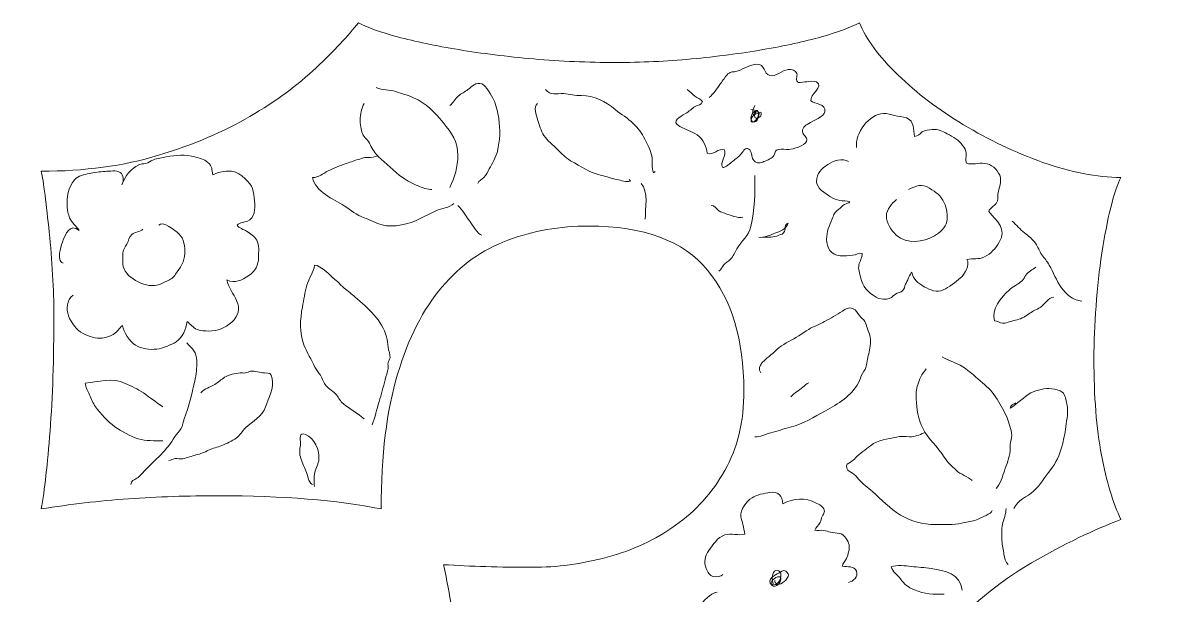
# Model space of a CAD drawing. Header units: millimetres. Extents: x 298.5 to 377.9, y -188.4 to -177.5.
# Drawn here: x 298.54 to 307.94, y -182.33 to -177.59 of the extents above; entities that cross this region are included whole.
import ezdxf

# ---------------------------------------------------------------- set-up
doc = ezdxf.new("R2010")
doc.units = ezdxf.units.MM
doc.header["$MEASUREMENT"] = 0
doc.layers.add('30', color=7, linetype='Continuous', lineweight=0)

msp = doc.modelspace()

# ---------------------------------------------------------------- linework, layer by layer
at = {"layer": '30', "color": 18, "lineweight": 13, "true_color": 0x000000}
for points, knots in [([(298.5382, -187.0493), (298.5615, -187.0053), (298.5813, -186.9381), (298.5977, -186.8477), (298.614, -186.7573), (298.6257, -186.6571), (298.6327, -186.5472), (298.6397, -186.4372), (298.6443, -186.3249), (298.6467, -186.21), (298.649, -186.0952), (298.6502, -185.9938), (298.6502, -185.9058), (298.6502, -185.5931), (298.6408, -185.3109), (298.6222, -185.0593), (298.6035, -184.8076), (298.5755, -184.589), (298.5382, -184.4033), (298.7761, -184.4424), (299.0175, -184.4705), (299.2625, -184.4876), (299.5074, -184.5047), (299.7558, -184.5132), (300.0077, -184.5132), (300.1383, -184.5132), (300.2736, -184.5108), (300.4136, -184.5059), (300.5535, -184.501), (300.69, -184.4937), (300.8229, -184.4839), (300.9559, -184.4741), (301.0807, -184.4631), (301.1973, -184.4509), (301.3139, -184.4387), (301.4189, -184.4228), (301.5122, -184.4033), (301.5122, -185.146), (301.6463, -185.6982), (301.9146, -186.0598), (302.1828, -186.4214), (302.5759, -186.6022), (303.0937, -186.6022), (303.3223, -186.6022), (303.5299, -186.5655), (303.7165, -186.4922), (303.9031, -186.4189), (304.0605, -186.3188), (304.1888, -186.1917), (304.3171, -186.0647), (304.4163, -185.9168), (304.4862, -185.7483), (304.5562, -185.5797), (304.5912, -185.4001), (304.5912, -185.2095), (304.5912, -184.9652), (304.5515, -184.7526), (304.4722, -184.5719), (304.3929, -184.3911), (304.2833, -184.242), (304.1433, -184.1247), (304.0034, -184.0075), (303.8378, -183.9195), (303.6465, -183.8609), (303.4552, -183.8022), (303.2476, -183.7729), (303.0237, -183.7729), (302.8418, -183.7729), (302.6715, -183.7778), (302.5129, -183.7876), (302.3543, -183.7974), (302.1933, -183.8071), (302.03, -183.8169), (302.058, -183.7045), (302.0837, -183.5762), (302.107, -183.4321), (302.1303, -183.2879), (302.142, -183.1401), (302.142, -182.9886), (302.142, -182.8274), (302.1303, -182.6674), (302.107, -182.5086), (302.0837, -182.3497), (302.058, -182.2068), (302.03, -182.0798), (302.254, -182.0944), (302.4989, -182.1018), (302.7648, -182.1018), (302.9701, -182.1018), (303.1777, -182.0737), (303.3876, -182.0175), (303.5975, -181.9613), (303.7865, -181.8733), (303.9544, -181.7536), (304.1224, -181.6339), (304.2588, -181.4824), (304.3638, -181.2992), (304.4687, -181.1159), (304.5212, -180.8948), (304.5212, -180.6358), (304.5212, -180.2156), (304.4209, -179.8833), (304.2203, -179.639), (304.0197, -179.3947), (303.6908, -179.2725), (303.2336, -179.2725), (302.9957, -179.2725), (302.7718, -179.3116), (302.5619, -179.3898), (302.3519, -179.468), (302.17, -179.5975), (302.016, -179.7783), (301.8621, -179.9591), (301.7396, -180.1997), (301.6487, -180.5002), (301.5577, -180.8007), (301.5122, -181.1733), (301.5122, -181.618), (301.1483, -181.5447), (300.6982, -181.5081), (300.1617, -181.5081), (299.9097, -181.5081), (299.6613, -181.5166), (299.4164, -181.5337), (299.1715, -181.5508), (298.9301, -181.5789), (298.6921, -181.618), (298.7201, -181.4616), (298.7446, -181.2454), (298.7656, -180.9693), (298.7866, -180.6932), (298.7971, -180.372), (298.7971, -180.0055), (298.7971, -179.9077), (298.7936, -179.7978), (298.7866, -179.6756), (298.7796, -179.5535), (298.7703, -179.4362), (298.7586, -179.3238), (298.747, -179.2114), (298.7353, -179.1088), (298.7236, -179.016), (298.712, -178.9231), (298.7015, -178.8572), (298.6921, -178.8181), (299.0514, -178.8181), (299.3756, -178.7741), (299.6648, -178.6861), (299.9541, -178.5982), (300.2071, -178.4907), (300.4241, -178.3636), (300.641, -178.2366), (300.8241, -178.1022), (300.9734, -177.9605), (301.1227, -177.8188), (301.2393, -177.6942), (301.3233, -177.5867), (301.3933, -177.6258), (301.5017, -177.6649), (301.6487, -177.704), (301.7956, -177.7431), (301.9647, -177.7785), (302.156, -177.8102), (302.3473, -177.842), (302.5549, -177.8677), (302.7788, -177.8872), (303.0027, -177.9067), (303.229, -177.9165), (303.4576, -177.9165), (303.6675, -177.9165), (303.8774, -177.9067), (304.0874, -177.8872), (304.2973, -177.8677), (304.4944, -177.842), (304.6787, -177.8102), (304.8629, -177.7785), (305.0251, -177.7431), (305.165, -177.704), (305.305, -177.6649), (305.4099, -177.6258), (305.4799, -177.5867), (305.5359, -177.7235), (305.642, -177.8677), (305.7983, -178.0191), (305.9546, -178.1706), (306.1365, -178.3087), (306.3441, -178.4333), (306.5517, -178.5579), (306.771, -178.6617), (307.0019, -178.7448), (307.2328, -178.8278), (307.4486, -178.8694), (307.6492, -178.8694), (307.6212, -178.9231), (307.5932, -179.0062), (307.5652, -179.1186), (307.5372, -179.231), (307.5127, -179.3568), (307.4917, -179.4961), (307.4708, -179.6353), (307.4544, -179.7819), (307.4428, -179.9358), (307.4311, -180.0898), (307.4253, -180.2351), (307.4253, -180.372), (307.4253, -180.6847), (307.4463, -180.951), (307.4882, -181.1709), (307.5302, -181.3908), (307.5839, -181.5691), (307.6492, -181.706), (307.4253, -181.789), (307.178, -181.9087), (306.9074, -182.0651), (306.6369, -182.2215), (306.3873, -182.4291), (306.1587, -182.6881), (306.266, -182.8249), (306.4013, -182.9459), (306.5646, -183.0509), (306.7278, -183.156), (306.8946, -183.2452), (307.0649, -183.3185), (307.2352, -183.3918), (307.3996, -183.4467), (307.5582, -183.4834), (307.7168, -183.52), (307.8451, -183.5384), (307.9431, -183.5384), (307.9104, -183.5921), (307.8825, -183.6789), (307.8591, -183.7986), (307.8358, -183.9183), (307.816, -184.0527), (307.7996, -184.2017), (307.7833, -184.3507), (307.7717, -184.5047), (307.7647, -184.6635), (307.7577, -184.8223), (307.7542, -184.9677), (307.7542, -185.0996), (307.7542, -185.2755), (307.7553, -185.4331), (307.7577, -185.5723), (307.76, -185.7116), (307.7682, -185.8399), (307.7822, -185.9572), (307.7961, -186.0744), (307.816, -186.1832), (307.8416, -186.2833), (307.8673, -186.3835), (307.9011, -186.4776), (307.9431, -186.5655), (307.8171, -186.5655), (307.676, -186.5912), (307.5197, -186.6425), (307.3635, -186.6938), (307.2025, -186.7622), (307.0369, -186.8477), (306.8713, -186.9332), (306.7057, -187.0334), (306.5401, -187.1482), (306.3744, -187.2631), (306.2205, -187.384), (306.0782, -187.511), (305.9359, -187.6381), (305.8088, -187.7688), (305.6968, -187.9032), (305.5849, -188.0376), (305.5009, -188.1658), (305.4449, -188.288), (305.3796, -188.2538), (305.2781, -188.2208), (305.1405, -188.189), (305.0029, -188.1573), (304.8431, -188.1304), (304.6612, -188.1084), (304.4792, -188.0864), (304.2845, -188.0681), (304.0769, -188.0534), (303.8693, -188.0388), (303.6652, -188.0315), (303.4646, -188.0315), (303.2406, -188.0315), (303.0097, -188.0376), (302.7718, -188.0498), (302.5339, -188.062), (302.3088, -188.0791), (302.0965, -188.1011), (301.8843, -188.1231), (301.6965, -188.1499), (301.5332, -188.1817), (301.3699, -188.2135), (301.251, -188.2489), (301.1763, -188.288), (301.0924, -188.1854), (300.9746, -188.062), (300.8229, -187.9178), (300.6713, -187.7737), (300.4871, -187.6381), (300.2701, -187.511), (300.0532, -187.384), (299.8001, -187.2753), (299.5109, -187.1849), (299.2216, -187.0945), (298.8974, -187.0493), (298.5382, -187.0493)], [0, 0, 0, 0, 1, 1, 1, 2, 2, 2, 3, 3, 3, 4, 4, 4, 5, 5, 5, 6, 6, 6, 7, 7, 7, 8, 8, 8, 9, 9, 9, 10, 10, 10, 11, 11, 11, 12, 12, 12, 13, 13, 13, 14, 14, 14, 15, 15, 15, 16, 16, 16, 17, 17, 17, 18, 18, 18, 19, 19, 19, 20, 20, 20, 21, 21, 21, 22, 22, 22, 23, 23, 23, 24, 24, 24, 25, 25, 25, 26, 26, 26, 27, 27, 27, 28, 28, 28, 29, 29, 29, 30, 30, 30, 31, 31, 31, 32, 32, 32, 33, 33, 33, 34, 34, 34, 35, 35, 35, 36, 36, 36, 37, 37, 37, 38, 38, 38, 39, 39, 39, 40, 40, 40, 41, 41, 41, 42, 42, 42, 43, 43, 43, 44, 44, 44, 45, 45, 45, 46, 46, 46, 47, 47, 47, 48, 48, 48, 49, 49, 49, 50, 50, 50, 51, 51, 51, 52, 52, 52, 53, 53, 53, 54, 54, 54, 55, 55, 55, 56, 56, 56, 57, 57, 57, 58, 58, 58, 59, 59, 59, 60, 60, 60, 61, 61, 61, 62, 62, 62, 63, 63, 63, 64, 64, 64, 65, 65, 65, 66, 66, 66, 67, 67, 67, 68, 68, 68, 69, 69, 69, 70, 70, 70, 71, 71, 71, 72, 72, 72, 73, 73, 73, 74, 74, 74, 75, 75, 75, 76, 76, 76, 77, 77, 77, 78, 78, 78, 79, 79, 79, 80, 80, 80, 81, 81, 81, 82, 82, 82, 83, 83, 83, 84, 84, 84, 85, 85, 85, 86, 86, 86, 87, 87, 87, 88, 88, 88, 89, 89, 89, 90, 90, 90, 91, 91, 91, 92, 92, 92, 93, 93, 93, 94, 94, 94, 95, 95, 95, 96, 96, 96, 97, 97, 97, 98, 98, 98, 99, 99, 99, 100, 100, 100, 101, 101, 101, 102, 102, 102, 102]), ([(304.0503, -178.1418), (304.0732, -178.1596), (304.093, -178.1777), (304.1144, -178.1962), (304.134, -178.2131), (304.1651, -178.2158), (304.1786, -178.2409), (304.1694, -178.2728), (304.1399, -178.2683), (304.1164, -178.2814), (304.0897, -178.2964), (304.0655, -178.3245), (304.0375, -178.3406), (303.9916, -178.367), (303.9121, -178.4038), (303.9896, -178.4464), (304.0368, -178.4724), (304.0874, -178.4867), (304.133, -178.5167), (304.1869, -178.5521), (304.208, -178.6102), (304.2182, -178.6697), (304.2631, -178.6922), (304.3126, -178.6219), (304.362, -178.6396), (304.3777, -178.6854), (304.3185, -178.752), (304.3461, -178.7862), (304.371, -178.7917), (304.4083, -178.751), (304.4266, -178.737), (304.4537, -178.7162), (304.4789, -178.6964), (304.5014, -178.671), (304.5208, -178.6491), (304.5305, -178.6156), (304.5638, -178.6346), (304.5867, -178.6478), (304.5835, -178.7001), (304.5985, -178.7212), (304.6213, -178.7533), (304.6468, -178.7553), (304.6787, -178.7423), (304.7009, -178.7333), (304.7476, -178.7139), (304.7631, -178.6966), (304.7862, -178.6711), (304.7725, -178.6461), (304.8103, -178.6367), (304.8357, -178.6304), (304.8682, -178.6412), (304.8946, -178.6382), (304.9321, -178.634), (305.0211, -178.6088), (305.0403, -178.5726), (305.0577, -178.5397), (305.02, -178.5285), (305.0116, -178.5019), (304.9981, -178.4592), (305.0274, -178.4435), (305.0597, -178.4221), (305.0943, -178.3991), (305.1873, -178.3678), (305.1937, -178.3245), (305.2032, -178.2603), (305.1095, -178.2591), (305.0769, -178.2348), (305.0673, -178.1817), (305.1887, -178.1169), (305.1227, -178.0781), (305.104, -178.0671), (305.0641, -178.0756), (305.0426, -178.0757), (305.0267, -178.0757), (304.988, -178.0878), (304.9752, -178.0823), (304.9448, -178.0692), (304.9675, -178.0295), (304.9619, -178.0092), (304.9531, -177.9769), (304.9181, -177.9735), (304.89, -177.9753), (304.8368, -177.9786), (304.7857, -178.0394), (304.7365, -178.0255), (304.6806, -178.0096), (304.7009, -177.9312), (304.6295, -177.9293), (304.6071, -177.9288), (304.5651, -177.948), (304.5424, -177.9553), (304.5156, -177.9639), (304.4904, -177.982), (304.4643, -177.9897), (304.4306, -177.9996), (304.4173, -177.986), (304.3895, -178.012), (304.3642, -178.0355), (304.3474, -178.0652), (304.3279, -178.0921), (304.2982, -178.1331), (304.2716, -178.1775), (304.2322, -178.2079)], [0, 0, 0, 0, 1, 1, 1, 2, 2, 2, 3, 3, 3, 4, 4, 4, 5, 5, 5, 6, 6, 6, 7, 7, 7, 8, 8, 8, 9, 9, 9, 10, 10, 10, 11, 11, 11, 12, 12, 12, 13, 13, 13, 14, 14, 14, 15, 15, 15, 16, 16, 16, 17, 17, 17, 18, 18, 18, 19, 19, 19, 20, 20, 20, 21, 21, 21, 22, 22, 22, 23, 23, 23, 24, 24, 24, 25, 25, 25, 26, 26, 26, 27, 27, 27, 28, 28, 28, 29, 29, 29, 30, 30, 30, 31, 31, 31, 32, 32, 32, 33, 33, 33, 34, 34, 34, 34]), ([(301.4707, -178.1252), (301.5241, -178.1494), (301.5797, -178.1403), (301.6351, -178.1583), (301.6858, -178.1748), (301.7319, -178.1863), (301.7812, -178.2083), (301.8848, -178.2546), (301.9554, -178.3253), (302.026, -178.4144), (302.0973, -178.5042), (302.1486, -178.5699), (302.1487, -178.6866), (302.1487, -178.7797), (302.1233, -178.8691), (302.0825, -178.952)], [0, 0, 0, 0, 1, 1, 1, 2, 2, 2, 3, 3, 3, 4, 4, 4, 5, 5, 5, 5]), ([(302.0825, -178.274), (302.1078, -178.2497), (302.1274, -178.218), (302.1523, -178.1947), (302.1756, -178.1729), (302.2071, -178.1619), (302.2317, -178.1418), (302.2637, -178.1157), (302.2998, -178.077), (302.3466, -178.0938), (302.3834, -178.1071), (302.4294, -178.1911), (302.4467, -178.2281), (302.4694, -178.2767), (302.4798, -178.3299), (302.4876, -178.3815), (302.5016, -178.4735), (302.4989, -178.564), (302.4761, -178.6535), (302.4634, -178.7035), (302.4337, -178.7551), (302.4091, -178.7995), (302.3965, -178.8223), (302.3813, -178.8497), (302.3645, -178.8697), (302.3484, -178.8891), (302.3209, -178.8954), (302.314, -178.919)], [0, 0, 0, 0, 1, 1, 1, 2, 2, 2, 3, 3, 3, 4, 4, 4, 5, 5, 5, 6, 6, 6, 7, 7, 7, 8, 8, 8, 9, 9, 9, 9]), ([(302.8763, -178.1418), (302.9138, -178.1909), (302.9704, -178.1731), (303.0251, -178.1749), (303.0762, -178.1765), (303.1214, -178.1924), (303.1731, -178.1914), (303.2777, -178.1895), (303.3744, -178.2406), (303.4542, -178.3067), (303.505, -178.3488), (303.5566, -178.3756), (303.6039, -178.4229), (303.6443, -178.4633), (303.6743, -178.4992), (303.6994, -178.5515), (303.7207, -178.5959), (303.7493, -178.6423), (303.7572, -178.6911), (303.7648, -178.7376), (303.7546, -178.7876), (303.7725, -178.8306), (303.7769, -178.827), (303.7813, -178.8234), (303.7858, -178.8197)], [0, 0, 0, 0, 1, 1, 1, 2, 2, 2, 3, 3, 3, 4, 4, 4, 5, 5, 5, 6, 6, 6, 7, 7, 7, 8, 8, 8, 8]), ([(301.3714, -178.2575), (301.3508, -178.2901), (301.3392, -178.3519), (301.338, -178.3902), (301.337, -178.4229), (301.3437, -178.478), (301.3577, -178.5064), (301.3737, -178.5386), (301.4043, -178.5621), (301.4211, -178.5965), (301.439, -178.6334), (301.4584, -178.6676), (301.4886, -178.6957), (301.5529, -178.7556), (301.6178, -178.8177), (301.6893, -178.8693), (301.7277, -178.897), (301.7741, -178.9239), (301.8184, -178.9405), (301.8502, -178.9524), (301.9, -178.9718), (301.9337, -178.9686)], [0, 0, 0, 0, 1, 1, 1, 2, 2, 2, 3, 3, 3, 4, 4, 4, 5, 5, 5, 6, 6, 6, 7, 7, 7, 7]), ([(302.8101, -178.2575), (302.7731, -178.2846), (302.7998, -178.3541), (302.8097, -178.3894), (302.8218, -178.4328), (302.8381, -178.4836), (302.863, -178.5221), (302.8909, -178.5651), (302.9394, -178.6018), (302.9755, -178.6378), (303.0104, -178.6728), (303.041, -178.7068), (303.0844, -178.7308), (303.1728, -178.7799), (303.24, -178.8286), (303.3397, -178.8523), (303.3831, -178.8627), (303.4231, -178.8785), (303.4679, -178.8864), (303.5034, -178.8926), (303.5463, -178.9113), (303.5817, -178.8996), (303.578, -178.895), (303.5744, -178.8905), (303.5708, -178.8859)], [0, 0, 0, 0, 1, 1, 1, 2, 2, 2, 3, 3, 3, 4, 4, 4, 5, 5, 5, 6, 6, 6, 7, 7, 7, 8, 8, 8, 8]), ([(304.6126, -178.274), (304.6013, -178.2989), (304.5867, -178.3249), (304.5989, -178.3518), (304.6137, -178.343), (304.6273, -178.3296), (304.6267, -178.312), (304.6082, -178.3277), (304.6068, -178.3542), (304.6146, -178.3765), (304.6398, -178.3909), (304.6787, -178.3515), (304.6613, -178.329), (304.6229, -178.3385), (304.5733, -178.3595), (304.5812, -178.4095), (304.6127, -178.4244), (304.6665, -178.3439), (304.6307, -178.3158), (304.5634, -178.319), (304.5664, -178.439), (304.6218, -178.4054), (304.6337, -178.3982), (304.6509, -178.3518), (304.648, -178.3385), (304.6425, -178.3138), (304.6012, -178.3098), (304.5795, -178.3071)], [0, 0, 0, 0, 1, 1, 1, 2, 2, 2, 3, 3, 3, 4, 4, 4, 5, 5, 5, 6, 6, 6, 7, 7, 7, 8, 8, 8, 9, 9, 9, 9]), ([(305.3898, -178.7371), (305.3369, -178.7067), (305.2652, -178.7306), (305.2168, -178.7631), (305.1645, -178.7984), (305.124, -178.8354), (305.1246, -178.9025), (305.1251, -178.9586), (305.1964, -179.0019), (305.241, -179.0314), (305.2631, -179.0461), (305.2916, -179.053), (305.3168, -179.0597), (305.3442, -179.067), (305.3765, -179.0615), (305.4017, -179.0711), (305.3892, -179.0839), (305.3725, -179.0857), (305.357, -179.0938), (305.3363, -179.1048), (305.3241, -179.1212), (305.3064, -179.1349), (305.2713, -179.1619), (305.27, -179.1706), (305.2534, -179.213), (305.2301, -179.2726), (305.2082, -179.317), (305.2078, -179.382), (305.2073, -179.4521), (305.2447, -179.5142), (305.32, -179.5191), (305.3528, -179.5213), (305.3897, -179.5172), (305.4237, -179.5147), (305.4515, -179.5127), (305.4775, -179.4917), (305.5039, -179.499), (305.5041, -179.5334), (305.4833, -179.5642), (305.4758, -179.596), (305.4686, -179.6269), (305.4809, -179.6655), (305.4886, -179.6957), (305.5093, -179.7771), (305.5469, -179.8216), (305.6176, -179.8623), (305.6471, -179.8793), (305.6699, -179.8798), (305.704, -179.8784), (305.742, -179.8768), (305.7509, -179.8584), (305.7798, -179.8362), (305.7957, -179.824), (305.825, -179.8218), (305.838, -179.8091), (305.8525, -179.7949), (305.8542, -179.773), (305.8631, -179.7556), (305.8738, -179.7347), (305.9011, -179.6666), (305.9153, -179.6544), (305.9267, -179.7176), (305.9651, -179.7424), (306.0182, -179.7752), (306.0635, -179.8031), (306.126, -179.8267), (306.1753, -179.8024), (306.2226, -179.7791), (306.278, -179.7371), (306.318, -179.7032), (306.351, -179.6752), (306.4009, -179.5916), (306.3712, -179.5499), (306.4234, -179.5378), (306.467, -179.5537), (306.518, -179.5275), (306.57, -179.5006), (306.6111, -179.4571), (306.6405, -179.407), (306.7076, -179.2922), (306.6183, -179.2349), (306.5527, -179.1513), (306.5633, -179.1209), (306.5968, -179.1091), (306.6147, -179.0843), (306.6368, -179.0536), (306.6232, -179.0403), (306.6291, -179.0053), (306.6372, -178.9576), (306.6648, -178.9028), (306.6437, -178.852), (306.6224, -178.8007), (306.5738, -178.7584), (306.518, -178.7528), (306.4695, -178.748), (306.4141, -178.7651), (306.3671, -178.752), (306.3597, -178.7256), (306.367, -178.6975), (306.3658, -178.6705), (306.3643, -178.6385), (306.3541, -178.6311), (306.3364, -178.6048), (306.305, -178.5582), (306.2574, -178.5344), (306.2082, -178.507), (306.1677, -178.4844), (306.1335, -178.469), (306.0847, -178.4721), (306.056, -178.4739), (306.0266, -178.4778), (306.0008, -178.4928), (305.978, -178.506), (305.9664, -178.5286), (305.938, -178.5291), (305.9214, -178.4749), (305.9421, -178.4021), (305.8702, -178.3766), (305.8392, -178.3657), (305.8016, -178.3627), (305.7701, -178.3567), (305.7432, -178.3516), (305.7076, -178.3374), (305.6806, -178.339), (305.5576, -178.346), (305.4422, -178.5021), (305.4559, -178.6213)], [0, 0, 0, 0, 1, 1, 1, 2, 2, 2, 3, 3, 3, 4, 4, 4, 5, 5, 5, 6, 6, 6, 7, 7, 7, 8, 8, 8, 9, 9, 9, 10, 10, 10, 11, 11, 11, 12, 12, 12, 13, 13, 13, 14, 14, 14, 15, 15, 15, 16, 16, 16, 17, 17, 17, 18, 18, 18, 19, 19, 19, 20, 20, 20, 21, 21, 21, 22, 22, 22, 23, 23, 23, 24, 24, 24, 25, 25, 25, 26, 26, 26, 27, 27, 27, 28, 28, 28, 29, 29, 29, 30, 30, 30, 31, 31, 31, 32, 32, 32, 33, 33, 33, 34, 34, 34, 35, 35, 35, 36, 36, 36, 37, 37, 37, 38, 38, 38, 39, 39, 39, 40, 40, 40, 41, 41, 41, 42, 42, 42, 42]), ([(298.9571, -179.845), (298.8463, -179.9368), (298.9378, -180.1066), (299.0399, -180.1637), (299.0855, -180.1892), (299.1499, -180.2073), (299.1983, -180.2013), (299.2294, -180.1975), (299.2603, -180.1871), (299.2878, -180.1719), (299.3232, -180.1524), (299.3362, -180.1199), (299.3677, -180.0972), (299.3739, -180.1493), (299.4275, -180.2302), (299.4735, -180.2592), (299.5257, -180.2921), (299.5906, -180.2992), (299.6512, -180.2923), (299.7009, -180.2866), (299.768, -180.2586), (299.8108, -180.2323), (299.8706, -180.1956), (299.8896, -180.1283), (299.9021, -180.065), (299.9338, -180.0857), (299.9496, -180.116), (299.9861, -180.131), (300.0181, -180.1442), (300.0477, -180.1424), (300.0812, -180.1426), (300.1558, -180.143), (300.2175, -180.1195), (300.2725, -180.0682), (300.3277, -180.0169), (300.3448, -179.959), (300.3134, -179.891), (300.2872, -179.8341), (300.2465, -179.7802), (300.2317, -179.7189), (300.3009, -179.7509), (300.3568, -179.7216), (300.4136, -179.6833), (300.4671, -179.6471), (300.496, -179.5958), (300.495, -179.5304), (300.4942, -179.4828), (300.5036, -179.4338), (300.4798, -179.3907), (300.4607, -179.3559), (300.4279, -179.3364), (300.3954, -179.3155), (300.3741, -179.3018), (300.3298, -179.2886), (300.3173, -179.2662), (300.3391, -179.2396), (300.376, -179.2447), (300.4044, -179.2319), (300.4328, -179.2191), (300.4505, -179.1943), (300.4586, -179.1633), (300.4656, -179.1365), (300.466, -179.0922), (300.4628, -179.0641), (300.4594, -179.0342), (300.4521, -178.9896), (300.4446, -178.9617), (300.432, -178.9155), (300.3365, -178.8298), (300.2899, -178.8204), (300.2431, -178.811), (300.1582, -178.8226), (300.1171, -178.8475), (300.1038, -178.7999), (300.1165, -178.7815), (300.0736, -178.7448), (300.0405, -178.7164), (300.0076, -178.7111), (299.9663, -178.6999), (299.8904, -178.6793), (299.8063, -178.682), (299.7298, -178.6999), (299.6959, -178.7079), (299.6546, -178.7109), (299.6226, -178.7237), (299.5936, -178.7354), (299.5884, -178.7488), (299.5562, -178.7545), (299.5353, -178.7582), (299.524, -178.7563), (299.5029, -178.7657), (299.4319, -178.7971), (299.3898, -178.8578), (299.361, -178.9304), (299.3792, -178.9004), (299.3772, -178.8495), (299.3471, -178.8281), (299.3188, -178.8079), (299.2559, -178.818), (299.2217, -178.8194), (299.1786, -178.8211), (299.1312, -178.8301), (299.0888, -178.8379), (299.052, -178.8447), (298.9979, -178.857), (298.9719, -178.8856), (298.9153, -178.9482), (298.9022, -179.0376), (298.9071, -179.1178), (298.9088, -179.1447), (298.9175, -179.1781), (298.9269, -179.2038), (298.9428, -179.2471), (298.9856, -179.2716), (299.0063, -179.3106), (298.9266, -179.2452), (298.8955, -179.3396), (298.8674, -179.4048), (298.8558, -179.4317), (298.8498, -179.4697), (298.8447, -179.4977), (298.8393, -179.5266), (298.8433, -179.5712), (298.8744, -179.5804)], [0, 0, 0, 0, 1, 1, 1, 2, 2, 2, 3, 3, 3, 4, 4, 4, 5, 5, 5, 6, 6, 6, 7, 7, 7, 8, 8, 8, 9, 9, 9, 10, 10, 10, 11, 11, 11, 12, 12, 12, 13, 13, 13, 14, 14, 14, 15, 15, 15, 16, 16, 16, 17, 17, 17, 18, 18, 18, 19, 19, 19, 20, 20, 20, 21, 21, 21, 22, 22, 22, 23, 23, 23, 24, 24, 24, 25, 25, 25, 26, 26, 26, 27, 27, 27, 28, 28, 28, 29, 29, 29, 30, 30, 30, 31, 31, 31, 32, 32, 32, 33, 33, 33, 34, 34, 34, 35, 35, 35, 36, 36, 36, 37, 37, 37, 38, 38, 38, 39, 39, 39, 40, 40, 40, 41, 41, 41, 41]), ([(301.4872, -178.6875), (301.4543, -178.7024), (301.4358, -178.705), (301.401, -178.704), (301.3706, -178.7032), (301.3569, -178.7117), (301.3347, -178.7169), (301.2956, -178.7261), (301.2623, -178.7414), (301.2235, -178.7536), (301.1719, -178.7698), (301.1214, -178.7905), (301.0729, -178.8152), (301.0289, -178.8376), (300.9949, -178.8673), (300.9423, -178.8714), (300.9632, -178.9864), (301.1192, -179.0504), (301.2052, -179.1045), (301.2645, -179.1419), (301.305, -179.1804), (301.3714, -179.2042), (301.4205, -179.2217), (301.4707, -179.2495), (301.5203, -179.2629), (301.6145, -179.2885), (301.7475, -179.2563), (301.8308, -179.213), (301.8765, -179.1892), (301.9192, -179.1673), (301.9671, -179.1455), (302.0142, -179.1241), (302.0771, -179.1222), (302.1156, -179.0843)], [0, 0, 0, 0, 1, 1, 1, 2, 2, 2, 3, 3, 3, 4, 4, 4, 5, 5, 5, 6, 6, 6, 7, 7, 7, 8, 8, 8, 9, 9, 9, 10, 10, 10, 11, 11, 11, 11]), ([(304.6126, -178.8528), (304.6126, -178.9964), (304.6134, -179.1369), (304.5795, -179.2751), (304.56, -179.3545), (304.5046, -179.3937), (304.463, -179.461), (304.4449, -179.4902), (304.4361, -179.5235), (304.4113, -179.5474), (304.3897, -179.5682), (304.3694, -179.5722), (304.3513, -179.597), (304.3384, -179.6147), (304.3342, -179.6316), (304.3149, -179.6466)], [0, 0, 0, 0, 1, 1, 1, 2, 2, 2, 3, 3, 3, 4, 4, 4, 5, 5, 5, 5]), ([(305.7867, -179.0513), (305.7496, -179.0876), (305.7043, -179.1339), (305.7033, -179.1872), (305.7023, -179.2436), (305.7435, -179.3114), (305.7861, -179.3477), (305.8749, -179.4233), (306.0083, -179.4085), (306.1017, -179.3529), (306.1452, -179.327), (306.1969, -179.287), (306.2049, -179.234), (306.2119, -179.1881), (306.2042, -179.1218), (306.1839, -179.0807), (306.151, -179.0142), (306.1212, -178.9968), (306.0601, -178.9583), (305.9954, -178.9175), (305.9511, -178.9408), (305.8859, -178.9686)], [0, 0, 0, 0, 1, 1, 1, 2, 2, 2, 3, 3, 3, 4, 4, 4, 5, 5, 5, 6, 6, 6, 7, 7, 7, 7]), ([(302.1487, -179.1009), (302.1903, -179.1416), (302.2127, -179.1881), (302.247, -179.2327), (302.2709, -179.2638), (302.3127, -179.3391), (302.3471, -179.3489)], [0, 0, 0, 0, 1, 1, 1, 2, 2, 2, 2]), ([(304.5134, -179.2001), (304.4683, -179.2082), (304.4071, -179.1826), (304.3646, -179.167), (304.3473, -179.1606), (304.3309, -179.1578), (304.3149, -179.1472), (304.2933, -179.1328), (304.2779, -179.0999), (304.2488, -179.1009)], [0, 0, 0, 0, 1, 1, 1, 2, 2, 2, 3, 3, 3, 3]), ([(299.5359, -179.2993), (299.5102, -179.3246), (299.4698, -179.3188), (299.4437, -179.3413), (299.4196, -179.3621), (299.4185, -179.3956), (299.4036, -179.4226), (299.389, -179.4492), (299.3731, -179.4595), (299.3697, -179.4942), (299.3668, -179.5242), (299.3695, -179.5574), (299.3704, -179.5875), (299.3738, -179.6981), (299.5516, -179.7832), (299.6516, -179.7636), (299.6789, -179.7582), (299.7091, -179.7391), (299.7352, -179.7292), (299.7648, -179.718), (299.7869, -179.698), (299.8069, -179.672), (299.8447, -179.6227), (299.8821, -179.5639), (299.8835, -179.5014), (299.8848, -179.4462), (299.8776, -179.376), (299.8343, -179.3361), (299.8085, -179.3122), (299.6962, -179.2225), (299.6682, -179.2662)], [0, 0, 0, 0, 1, 1, 1, 2, 2, 2, 3, 3, 3, 4, 4, 4, 5, 5, 5, 6, 6, 6, 7, 7, 7, 8, 8, 8, 9, 9, 9, 10, 10, 10, 10]), ([(304.6787, -179.3655), (304.7275, -179.3655), (304.7662, -179.3678), (304.811, -179.3492), (304.8321, -179.3405), (304.8458, -179.3404), (304.8578, -179.3166), (304.8688, -179.2948), (304.8556, -179.2588), (304.8884, -179.2497), (304.8707, -179.3005), (304.8228, -179.3156), (304.778, -179.3323), (304.7402, -179.3464), (304.6854, -179.3723), (304.6457, -179.3655)], [0, 0, 0, 0, 1, 1, 1, 2, 2, 2, 3, 3, 3, 4, 4, 4, 5, 5, 5, 5]), ([(306.7458, -179.2332), (306.7839, -179.2616), (306.812, -179.2994), (306.8486, -179.3287), (306.8857, -179.3583), (306.9124, -179.3747), (306.9405, -179.4155), (306.9615, -179.446), (306.9734, -179.4797), (306.9929, -179.5106), (307.0129, -179.5422), (307.0379, -179.5627), (307.0554, -179.5966), (307.1164, -179.7146), (307.17, -179.8727), (307.3246, -179.8946)], [0, 0, 0, 0, 1, 1, 1, 2, 2, 2, 3, 3, 3, 4, 4, 4, 5, 5, 5, 5]), ([(301.3714, -180.8703), (301.3165, -180.8258), (301.2545, -180.7905), (301.1991, -180.7462), (301.1708, -180.7237), (301.1626, -180.6983), (301.1412, -180.6718), (301.1169, -180.6419), (301.0804, -180.6269), (301.0565, -180.5974), (301.0348, -180.5707), (301.026, -180.5389), (301.0081, -180.5101), (300.9929, -180.4857), (300.9746, -180.468), (300.9626, -180.4412), (300.9339, -180.3773), (300.8967, -180.3242), (300.8709, -180.2576), (300.8336, -180.1615), (300.8397, -180.0427), (300.8588, -179.9442), (300.8705, -179.8839), (300.8789, -179.8217), (300.896, -179.7615), (300.9123, -179.7041), (300.9499, -179.6567), (300.9605, -179.5979), (301.011, -179.5934), (301.1042, -179.6984), (301.1407, -179.726), (301.1656, -179.7449), (301.1801, -179.7672), (301.2055, -179.7872), (301.2364, -179.8115), (301.267, -179.8358), (301.297, -179.8615), (301.4013, -179.9507), (301.5211, -180.0548), (301.5573, -180.1918), (301.5653, -180.2219), (301.5672, -180.2446), (301.5694, -180.2754), (301.5717, -180.3058), (301.5907, -180.3342), (301.5856, -180.3645), (301.583, -180.38), (301.572, -180.3908), (301.569, -180.4063), (301.5661, -180.4213), (301.5731, -180.4382), (301.5708, -180.4532), (301.5662, -180.4833), (301.553, -180.5166), (301.5451, -180.5464), (301.5286, -180.6084), (301.5147, -180.6674), (301.495, -180.7283), (301.4739, -180.7935), (301.4649, -180.8561), (301.4376, -180.9199)], [0, 0, 0, 0, 1, 1, 1, 2, 2, 2, 3, 3, 3, 4, 4, 4, 5, 5, 5, 6, 6, 6, 7, 7, 7, 8, 8, 8, 9, 9, 9, 10, 10, 10, 11, 11, 11, 12, 12, 12, 13, 13, 13, 14, 14, 14, 15, 15, 15, 16, 16, 16, 17, 17, 17, 18, 18, 18, 19, 19, 19, 20, 20, 20, 20]), ([(306.9442, -179.6135), (306.9164, -179.6362), (306.8819, -179.6501), (306.8598, -179.6801), (306.8484, -179.6956), (306.8434, -179.7121), (306.8293, -179.7256), (306.7988, -179.7548), (306.7537, -179.7747), (306.721, -179.8029), (306.6571, -179.8579), (306.5715, -179.9669), (306.5995, -180.058), (306.6241, -180.06), (306.6428, -180.0746), (306.6668, -180.0778), (306.6972, -180.0818), (306.7038, -180.0695), (306.7296, -180.0636), (306.7717, -180.054), (306.8069, -180.0487), (306.845, -180.0273), (306.8619, -180.0178), (306.8773, -180.0048), (306.8938, -179.9943), (306.9215, -179.9766), (306.9497, -179.965), (306.9781, -179.9488), (307.0148, -179.9278), (307.0466, -179.8608), (307.0931, -179.8615)], [0, 0, 0, 0, 1, 1, 1, 2, 2, 2, 3, 3, 3, 4, 4, 4, 5, 5, 5, 6, 6, 6, 7, 7, 7, 8, 8, 8, 9, 9, 9, 10, 10, 10, 10]), ([(304.6622, -180.4899), (304.6153, -180.4307), (304.7116, -180.3716), (304.7453, -180.3411), (304.7934, -180.2976), (304.834, -180.259), (304.8932, -180.2294), (304.9521, -180.2001), (305.0036, -180.1638), (305.0595, -180.1294), (305.1008, -180.104), (305.149, -180.0885), (305.1914, -180.0646), (305.2417, -180.0361), (305.2906, -180.008), (305.3398, -179.9774), (305.3673, -179.9603), (305.3887, -179.9437), (305.4237, -179.9551), (305.4567, -179.9659), (305.4603, -179.9918), (305.4802, -180.015), (305.5071, -180.0463), (305.5232, -180.0471), (305.5348, -180.0889), (305.5422, -180.1155), (305.5482, -180.134), (305.5597, -180.1592), (305.5805, -180.2049), (305.5722, -180.2533), (305.5634, -180.3004), (305.5559, -180.341), (305.5424, -180.3826), (305.5386, -180.4238), (305.5351, -180.4612), (305.5231, -180.4611), (305.5046, -180.4936), (305.4894, -180.5204), (305.4875, -180.5464), (305.4729, -180.5726), (305.4132, -180.6789), (305.3027, -180.7487), (305.199, -180.8046), (305.1029, -180.8563), (305.0131, -180.911), (304.9066, -180.9401), (304.852, -180.955), (304.7989, -180.9722), (304.7445, -180.9856), (304.7077, -180.9946), (304.6503, -181.027), (304.6126, -181.0191)], [0, 0, 0, 0, 1, 1, 1, 2, 2, 2, 3, 3, 3, 4, 4, 4, 5, 5, 5, 6, 6, 6, 7, 7, 7, 8, 8, 8, 9, 9, 9, 10, 10, 10, 11, 11, 11, 12, 12, 12, 13, 13, 13, 14, 14, 14, 15, 15, 15, 16, 16, 16, 17, 17, 17, 17]), ([(299.8997, -180.2419), (299.9478, -180.2908), (299.9809, -180.3188), (299.9823, -180.3898), (299.9836, -180.4517), (299.9784, -180.5013), (299.9654, -180.5597), (299.9423, -180.6636), (299.9195, -180.7695), (299.8786, -180.8694), (299.8663, -180.8995), (299.8684, -180.9263), (299.8509, -180.9533), (299.8368, -180.9751), (299.8163, -180.9957), (299.8014, -181.0182), (299.7652, -181.073), (299.7314, -181.1216), (299.6847, -181.1679), (299.6405, -181.2119), (299.5964, -181.256), (299.5524, -181.3002), (299.5311, -181.3217), (299.5112, -181.3452), (299.4863, -181.3627), (299.465, -181.3777), (299.4358, -181.3825), (299.4367, -181.416)], [0, 0, 0, 0, 1, 1, 1, 2, 2, 2, 3, 3, 3, 4, 4, 4, 5, 5, 5, 6, 6, 6, 7, 7, 7, 8, 8, 8, 9, 9, 9, 9]), ([(306.167, -180.3576), (306.2152, -180.386), (306.2657, -180.4003), (306.315, -180.4271), (306.3738, -180.459), (306.432, -180.5119), (306.4821, -180.556), (306.5298, -180.5981), (306.5744, -180.6338), (306.6098, -180.6884), (306.6419, -180.7378), (306.6712, -180.7909), (306.6966, -180.8441), (306.7192, -180.8912), (306.7299, -180.9372), (306.7421, -180.986), (306.7502, -181.0185), (306.7392, -181.0331), (306.7329, -181.065), (306.7279, -181.0907), (306.7327, -181.113), (306.7301, -181.1385), (306.7244, -181.1944), (306.7011, -181.2479), (306.6833, -181.3006), (306.6678, -181.3467), (306.6493, -181.4147), (306.6135, -181.449)], [0, 0, 0, 0, 1, 1, 1, 2, 2, 2, 3, 3, 3, 4, 4, 4, 5, 5, 5, 6, 6, 6, 7, 7, 7, 8, 8, 8, 9, 9, 9, 9]), ([(300.0155, -180.6553), (300.0527, -180.6165), (300.0871, -180.6114), (300.1316, -180.5855), (300.1603, -180.5687), (300.1849, -180.5438), (300.2135, -180.5267), (300.2482, -180.506), (300.3024, -180.4933), (300.3424, -180.4891), (300.3574, -180.4875), (300.3729, -180.4924), (300.3877, -180.4906), (300.4024, -180.4889), (300.4156, -180.4783), (300.4289, -180.4767), (300.4663, -180.472), (300.5072, -180.4903), (300.5454, -180.4904), (300.5872, -180.4905), (300.5969, -180.489), (300.6074, -180.5356), (300.626, -180.6182), (300.5794, -180.6961), (300.553, -180.7711), (300.5251, -180.8505), (300.4467, -180.8938), (300.3871, -180.9461), (300.3583, -180.9714), (300.3418, -181.0094), (300.3098, -181.0319), (300.2784, -181.054), (300.2272, -181.0766), (300.1907, -181.0921), (300.1551, -181.1071), (300.1169, -181.1134), (300.0812, -181.1308), (300.0444, -181.1486), (300.0162, -181.1613), (299.9761, -181.17), (299.9395, -181.1779), (299.9037, -181.195), (299.8675, -181.2019), (299.8457, -181.206), (299.8215, -181.1962), (299.7996, -181.2001), (299.782, -181.2034), (299.7689, -181.2154), (299.7509, -181.2175)], [0, 0, 0, 0, 1, 1, 1, 2, 2, 2, 3, 3, 3, 4, 4, 4, 5, 5, 5, 6, 6, 6, 7, 7, 7, 8, 8, 8, 9, 9, 9, 10, 10, 10, 11, 11, 11, 12, 12, 12, 13, 13, 13, 14, 14, 14, 15, 15, 15, 16, 16, 16, 16]), ([(306.0347, -180.4569), (306.0191, -180.4793), (305.9983, -180.4975), (305.9884, -180.523), (305.9796, -180.5459), (305.9744, -180.5665), (305.964, -180.5891), (305.9469, -180.6266), (305.9521, -180.6649), (305.952, -180.7058), (305.9519, -180.7898), (305.967, -180.8736), (306.0053, -180.9493), (306.0503, -181.038), (306.1318, -181.1034), (306.1827, -181.1881), (306.2085, -181.2311), (306.2473, -181.2622), (306.2824, -181.2961), (306.3208, -181.3332), (306.3778, -181.3466), (306.4151, -181.3829)], [0, 0, 0, 0, 1, 1, 1, 2, 2, 2, 3, 3, 3, 4, 4, 4, 5, 5, 5, 6, 6, 6, 7, 7, 7, 7]), ([(299.7013, -180.7711), (299.6474, -180.733), (299.5928, -180.6941), (299.5396, -180.6553), (299.4906, -180.6196), (299.4413, -180.6034), (299.3874, -180.5768), (299.2884, -180.5277), (299.1591, -180.563), (299.058, -180.5742), (299.0569, -180.6096), (299.0798, -180.6398), (299.0936, -180.6709), (299.1091, -180.706), (299.1197, -180.7397), (299.1428, -180.771), (299.1881, -180.8325), (299.244, -180.8918), (299.304, -180.9359), (299.3542, -180.9729), (299.435, -181.0187), (299.495, -181.0362), (299.5624, -181.0559), (299.6305, -181.0522), (299.7013, -181.0522)], [0, 0, 0, 0, 1, 1, 1, 2, 2, 2, 3, 3, 3, 4, 4, 4, 5, 5, 5, 6, 6, 6, 7, 7, 7, 8, 8, 8, 8]), ([(304.9102, -180.6884), (304.9422, -180.6557), (304.9753, -180.636), (305.0111, -180.609), (305.0267, -180.5972), (305.0396, -180.5766), (305.0591, -180.5726)], [0, 0, 0, 0, 1, 1, 1, 2, 2, 2, 2]), ([(306.7789, -180.738), (306.7618, -180.7472), (306.7292, -180.759), (306.7303, -180.7826), (306.7903, -180.748), (306.8418, -180.6876), (306.9029, -180.6565), (306.9512, -180.632), (307.0208, -180.6122), (307.0761, -180.6214), (307.1016, -180.6256), (307.1431, -180.6344), (307.162, -180.6493), (307.1912, -180.6723), (307.1929, -180.7156), (307.2005, -180.7476), (307.2168, -180.8163), (307.1995, -180.8699), (307.1923, -180.9373), (307.1865, -180.9908), (307.1723, -181.0479), (307.1591, -181.1018), (307.1429, -181.1682), (307.1094, -181.238), (307.0669, -181.2919), (307.0183, -181.3536), (306.9836, -181.4157), (306.924, -181.4701), (306.8748, -181.515), (306.787, -181.5477), (306.7623, -181.6144)], [0, 0, 0, 0, 1, 1, 1, 2, 2, 2, 3, 3, 3, 4, 4, 4, 5, 5, 5, 6, 6, 6, 7, 7, 7, 8, 8, 8, 9, 9, 9, 10, 10, 10, 10]), ([(300.9415, -181.416), (300.9057, -181.3931), (300.9043, -181.3377), (300.8877, -181.3011), (300.8713, -181.2648), (300.8533, -181.2232), (300.8419, -181.1853), (300.8303, -181.1466), (300.8415, -181.1139), (300.8425, -181.0756), (300.8436, -181.0352), (300.8263, -180.9796), (300.8835, -181.0011), (300.9588, -181.0293), (301.0027, -181.1324), (300.996, -181.2047), (300.9923, -181.2452), (300.9715, -181.2779), (300.9618, -181.3159), (300.9524, -181.3524), (300.958, -181.3948), (300.958, -181.4325)], [0, 0, 0, 0, 1, 1, 1, 2, 2, 2, 3, 3, 3, 4, 4, 4, 5, 5, 5, 6, 6, 6, 7, 7, 7, 7]), ([(306.0182, -180.986), (305.9713, -181.006), (305.9443, -181.0195), (305.8942, -181.0191), (305.8597, -181.0187), (305.82, -181.0141), (305.7867, -181.0228), (305.7123, -181.0422), (305.6368, -181.0418), (305.5713, -181.0935), (305.5317, -181.1248), (305.4829, -181.1575), (305.4485, -181.1933), (305.4327, -181.2097), (305.4247, -181.2154), (305.4065, -181.2292), (305.3869, -181.2439), (305.3645, -181.2445), (305.3746, -181.28), (305.3827, -181.3085), (305.403, -181.3069), (305.4229, -181.3204), (305.4451, -181.3355), (305.4548, -181.351), (305.4725, -181.371), (305.5063, -181.409), (305.5493, -181.4405), (305.5882, -181.4738), (305.6663, -181.5407), (305.7318, -181.6144), (305.8197, -181.6681), (305.9082, -181.722), (306.004, -181.7473), (306.1077, -181.7467), (306.1553, -181.7464), (306.203, -181.7463), (306.2506, -181.7467), (306.2897, -181.747), (306.3159, -181.7364), (306.3526, -181.7297), (306.392, -181.7225), (306.4261, -181.7192), (306.4643, -181.7021), (306.4908, -181.6902), (306.5753, -181.6585), (306.5804, -181.6309)], [0, 0, 0, 0, 1, 1, 1, 2, 2, 2, 3, 3, 3, 4, 4, 4, 5, 5, 5, 6, 6, 6, 7, 7, 7, 8, 8, 8, 9, 9, 9, 10, 10, 10, 11, 11, 11, 12, 12, 12, 13, 13, 13, 14, 14, 14, 15, 15, 15, 15]), ([(304.348, -182.1601), (304.3307, -182.1803), (304.2934, -182.1831), (304.2686, -182.1778), (304.2355, -182.1707), (304.2221, -182.1414), (304.2087, -182.1105), (304.1869, -182.0601), (304.1977, -182.0047), (304.2314, -181.9621), (304.2707, -181.9124), (304.2987, -181.8531), (304.3645, -181.8327), (304.4165, -181.8167), (304.476, -181.8405), (304.5283, -181.8277), (304.5283, -181.8008), (304.5163, -181.7733), (304.5134, -181.7463), (304.5109, -181.7234), (304.4967, -181.7032), (304.4951, -181.6814), (304.4908, -181.6221), (304.5422, -181.554), (304.5892, -181.5247), (304.6266, -181.5015), (304.6931, -181.4869), (304.736, -181.4813), (304.8131, -181.4713), (304.837, -181.5112), (304.8457, -181.576), (304.9327, -181.5244), (305.0309, -181.5228), (305.1215, -181.5686), (305.1364, -181.5761), (305.1656, -181.591), (305.1763, -181.6053), (305.201, -181.6381), (305.1845, -181.6496), (305.1702, -181.6805), (305.1626, -181.6968), (305.1615, -181.7138), (305.155, -181.7302), (305.1448, -181.7559), (305.1153, -181.7685), (305.1087, -181.7938), (305.1339, -181.8013), (305.1585, -181.792), (305.1836, -181.7957), (305.2037, -181.7986), (305.221, -181.8079), (305.241, -181.8115), (305.2954, -181.8213), (305.3341, -181.8079), (305.3704, -181.8625), (305.3943, -181.8986), (305.4017, -181.9328), (305.3902, -181.9745), (305.3854, -181.9921), (305.3809, -182.0111), (305.3736, -182.0278), (305.366, -182.0454), (305.3381, -182.073), (305.3406, -182.0915), (305.379, -182.1019), (305.4364, -182.0858), (305.4559, -182.1341), (305.4732, -182.1772), (305.4274, -182.2214), (305.3898, -182.2263)], [0, 0, 0, 0, 1, 1, 1, 2, 2, 2, 3, 3, 3, 4, 4, 4, 5, 5, 5, 6, 6, 6, 7, 7, 7, 8, 8, 8, 9, 9, 9, 10, 10, 10, 11, 11, 11, 12, 12, 12, 13, 13, 13, 14, 14, 14, 15, 15, 15, 16, 16, 16, 17, 17, 17, 18, 18, 18, 19, 19, 19, 20, 20, 20, 21, 21, 21, 22, 22, 22, 23, 23, 23, 23]), ([(306.6962, -181.6144), (306.6969, -181.6555), (306.6763, -181.7073), (306.6668, -181.7462), (306.6568, -181.7871), (306.6617, -181.8368), (306.6627, -181.879), (306.6637, -181.9195), (306.6752, -181.9549), (306.6792, -181.9951), (306.6814, -182.0178), (306.6941, -182.0626), (306.7127, -182.0774)], [0, 0, 0, 0, 1, 1, 1, 2, 2, 2, 3, 3, 3, 4, 4, 4, 4]), ([(304.778, -182.2097), (304.7753, -182.224), (304.7805, -182.2337), (304.7936, -182.2386), (304.8302, -182.2207), (304.8536, -182.1216), (304.7876, -182.1284), (304.7492, -182.1323), (304.7553, -182.2133), (304.7631, -182.2411), (304.8097, -182.255), (304.8529, -182.2329), (304.8787, -182.1931), (304.8927, -182.1714), (304.8991, -182.1624), (304.8786, -182.1421), (304.8515, -182.1152), (304.8386, -182.1355), (304.8111, -182.1495), (304.7817, -182.1645), (304.7029, -182.2017), (304.7537, -182.2496), (304.7876, -182.2816), (304.8405, -182.22), (304.8262, -182.1816), (304.7991, -182.169), (304.7419, -182.2087), (304.7465, -182.24), (304.7515, -182.2409), (304.7565, -182.2419), (304.7614, -182.2428)], [0, 0, 0, 0, 1, 1, 1, 2, 2, 2, 3, 3, 3, 4, 4, 4, 5, 5, 5, 6, 6, 6, 7, 7, 7, 8, 8, 8, 9, 9, 9, 10, 10, 10, 10]), ([(306.1836, -182.3255), (306.0949, -182.3255), (306.0196, -182.3237), (305.9364, -182.2891), (305.879, -182.2653), (305.857, -182.2437), (305.8197, -182.1968), (305.793, -182.1632), (305.7565, -182.1386), (305.7421, -182.0965), (305.7913, -182.0813), (305.8608, -182.0894), (305.9102, -182.0945), (305.9662, -182.1002), (306.0202, -182.1027), (306.0754, -182.1119), (306.1889, -182.1309), (306.3172, -182.1502), (306.3324, -182.2924)], [0, 0, 0, 0, 1, 1, 1, 2, 2, 2, 3, 3, 3, 4, 4, 4, 5, 5, 5, 6, 6, 6, 6]), ([(304.6291, -183.7476), (304.7004, -183.6967), (304.5893, -183.5219), (304.5464, -183.4868), (304.5083, -183.4555), (304.4706, -183.4218), (304.427, -183.3967), (304.3827, -183.3713), (304.343, -183.3332), (304.2956, -183.3172), (304.1926, -183.2824), (304.0891, -183.2559), (303.9801, -183.2345), (303.9328, -183.2252), (303.8875, -183.2172), (303.8394, -183.206), (303.7839, -183.1931), (303.7363, -183.1676), (303.6829, -183.1523), (303.6177, -183.1336), (303.5715, -183.0997), (303.5209, -183.053), (303.475, -183.0108), (303.4673, -182.9818), (303.4712, -182.9208), (303.4789, -182.7981), (303.605, -182.7366), (303.7068, -182.7058), (303.8106, -182.6744), (303.9202, -182.6254), (304.0044, -182.5569), (304.0559, -182.5151), (304.1023, -182.4719), (304.1496, -182.4247), (304.1867, -182.3876), (304.2415, -182.3116), (304.2984, -182.3089)], [0, 0, 0, 0, 1, 1, 1, 2, 2, 2, 3, 3, 3, 4, 4, 4, 5, 5, 5, 6, 6, 6, 7, 7, 7, 8, 8, 8, 9, 9, 9, 10, 10, 10, 11, 11, 11, 12, 12, 12, 12])]:
    msp.add_open_spline(points, degree=3, knots=knots, dxfattribs=at)
msp.add_open_spline([(303.67, -178.919), (303.7314, -178.9833), (303.7031, -179.1334), (303.7031, -179.2166)], degree=3, dxfattribs=at)

doc.saveas('drawing.dxf')
